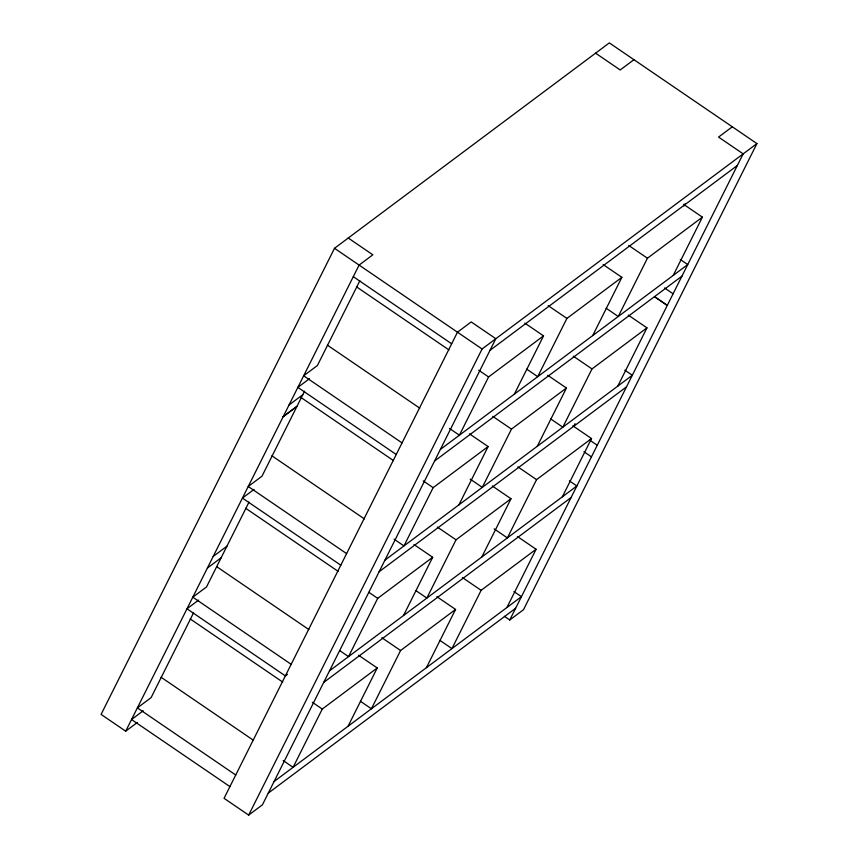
<?xml version="1.0" encoding="UTF-8"?>
<svg xmlns="http://www.w3.org/2000/svg" width="858" height="858" viewBox="0 0 858 858"><rect width="100%" height="100%" fill="white"/><g stroke="black" fill="none" stroke-linecap="round" stroke-linejoin="round"><path stroke-width="1.29" d="M504.407 616.334L509.759 619.98L523.498 609.706L756.917 143.597L609.33 42.9L334.502 248.294L101.083 714.403L125.697 731.188L137.323 722.5M125.697 731.188L359.105 265.079L372.844 254.805L348.241 238.02M193.554 612.837L151.105 697.618L137.366 707.882L235.736 775.01M249.013 502.102L206.542 586.915L192.803 597.189L291.162 664.307M304.547 391.205L261.98 476.211L248.23 486.486L346.6 553.603M359.867 280.738L317.406 365.508L303.668 375.783L402.037 442.9M248.67 815.1L262.409 804.825L495.817 338.717L471.214 321.932L457.475 332.196L224.056 798.315L248.67 815.1L482.078 348.991L756.917 143.597M358.526 655.212L377.23 667.974L322.265 709.051L293.093 767.32L283.183 760.563M413.964 544.508L432.668 557.271L377.702 598.348L348.52 656.617L339.725 650.611M469.401 433.805L488.105 446.568L433.14 487.655L403.957 545.913L394.058 539.156M524.839 323.112L543.543 335.875L488.567 376.952L459.395 435.21L449.495 428.453M348.058 726.243L377.23 667.974M403.496 615.54L432.668 557.271M458.923 504.836L488.105 446.568M514.36 394.133L543.543 335.875M436.861 596.675L455.566 609.437L400.589 650.514L371.417 708.783L360.414 701.276M492.288 485.971L510.993 498.734L456.027 539.811L426.855 598.08L415.851 590.572M547.726 375.268L566.43 388.031L511.465 429.118L482.293 487.376L470.184 479.118M603.163 264.575L621.868 277.338L566.902 318.415L537.719 376.673L526.715 369.165M426.383 667.706L455.566 609.437M481.821 557.003L510.993 498.734M537.258 446.299L566.43 388.031M592.696 335.596L621.868 277.338M517.385 536.497L536.089 549.259L481.124 590.336L451.951 648.594L439.843 640.336M572.822 425.793L591.527 438.556L536.561 479.633L507.389 537.902L494.187 528.893M628.26 315.09L646.964 327.853L591.999 368.929L562.816 427.198L550.718 418.94M683.697 204.386L702.402 217.149L647.436 258.226L618.253 316.495L606.156 308.236M573.841 426.072L575.042 423.691M684.062 205.984L685.252 203.603M506.917 607.518L536.089 549.259M562.355 496.814L591.527 438.556M617.792 386.121L646.964 327.853M673.219 275.418L702.402 217.149M509.759 619.98L743.167 153.872L718.564 137.076L732.303 126.812M633.944 59.685L620.195 69.959L595.591 53.175M309.491 378.689L297.865 387.376L396.235 454.493M289.039 404.997L302.777 394.734M283.237 416.591L296.975 406.327L283.204 416.656M254.054 489.392L242.428 498.08L340.798 565.197M213.192 556.456L226.93 546.192M490.015 350.311L737.365 165.465M207.389 568.06L221.128 557.786M198.616 600.085L186.99 608.783L285.36 675.9L287.473 674.313M440.379 449.42L687.741 264.564L680.244 259.459M434.577 461.014L681.928 276.158M143.189 710.789L131.531 719.54L229.923 786.604M384.952 560.124L632.303 375.268L624.817 370.163M379.139 571.718L626.49 386.861M329.515 670.827L576.866 485.971L569.38 480.866M323.713 682.421L571.063 497.565M274.077 781.52L521.428 596.675L513.942 591.57M268.275 793.114L515.626 608.268M628.732 245.463L647.436 258.226M664.542 287.945L673.101 293.79M667.299 305.384L654.461 296.621L667.267 305.437M548.198 305.652L566.902 318.415M573.294 356.167L591.999 368.929M334.502 248.294L482.078 348.991M353.303 276.673L451.662 343.79M589.768 440.143L597.254 445.248M356.542 286.862L448.959 349.925M478.667 370.195L488.567 376.952M583.966 451.737L591.452 456.842M492.76 416.355L511.465 429.118M517.857 466.87L536.561 479.633M327.359 345.12L419.787 408.183M301.104 397.565L393.522 460.628M423.23 480.898L433.14 487.655M437.323 527.059L456.027 539.811M462.419 577.573L481.124 590.336M271.922 455.823L364.35 518.886M245.667 508.268L338.095 571.331M368.897 592.342L377.702 598.348M381.885 637.751L400.589 650.514M216.495 566.527L308.912 629.59M190.229 618.961L282.657 682.024M312.366 702.294L322.265 709.051M161.057 677.23L253.475 740.293"/></g></svg>
